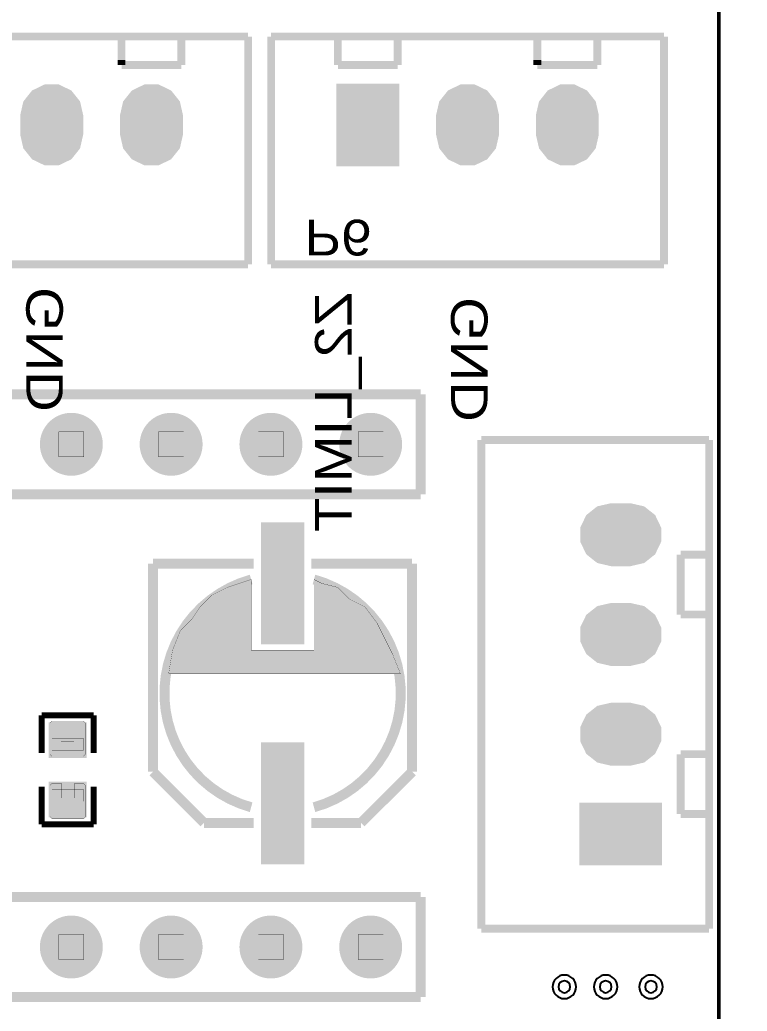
# Model space of a CAD drawing. Header units: millimetres. Extents: x -103 to 1, y -5 to 127.
# Drawn here: x -17.79 to 0.72, y 64.47 to 89.71 of the extents above; entities that cross this region are included whole.
import ezdxf
from ezdxf.enums import TextEntityAlignment as Align

# ---------------------------------------------------------------- set-up
doc = ezdxf.new("R2010")
doc.units = ezdxf.units.MM
doc.header["$MEASUREMENT"] = 0
for name, color, linetype, true_color in [('Board-Outline-Layer', 7, 'Continuous', 0xff00ff), ('Bottom-Layer', 7, 'Continuous', 0x0000ff), ('Bottom-Paste-Mask-Layer', 7, 'Continuous', 0x800000), ('Bottom-Silkscreen-Layer', 7, 'Continuous', 0x66cc33), ('Bottom-Solder-Mask-Layer', 7, 'Continuous', 0xaa00ff), ('Hole-Layer', 7, 'Continuous', 0x222222), ('Multi-Layer', 7, 'Continuous', 0xc0c0c0), ('Pin-Soldering-Layer', 7, 'Continuous', 0xcc9999), ('Top-Layer', 7, 'Continuous', 0xff0000), ('Top-Paste-Mask-Layer', 7, 'Continuous', 0x808080), ('Top-Silkscreen-Layer', 7, 'Continuous', 0xffcc00), ('Top-Solder-Mask-Layer', 7, 'Continuous', 0x800080)]:
    doc.layers.add(name, color=color, linetype=linetype, true_color=true_color)
doc.styles.get("Standard").update_dxf_attribs({"font": 'arial.ttf'})

msp = doc.modelspace()

# ---------------------------------------------------------------- hatches: boundary and pattern name
at = {"layer": 'Bottom-Layer'}
for points in [[(-16.232, 86.786), (-16.306, 86.46), (-16.514, 86.199), (-16.815, 86.054), (-17.149, 86.054), (-17.45, 86.199), (-17.658, 86.46), (-17.732, 86.786), (-17.732, 87.286), (-17.658, 87.611), (-17.45, 87.872), (-17.149, 88.017), (-16.815, 88.017), (-16.514, 87.872), (-16.306, 87.611), (-16.232, 87.286)], [(-13.692, 86.786), (-13.766, 86.46), (-13.974, 86.199), (-14.275, 86.054), (-14.609, 86.054), (-14.91, 86.199), (-15.118, 86.46), (-15.192, 86.786), (-15.192, 87.286), (-15.118, 87.611), (-14.91, 87.872), (-14.609, 88.017), (-14.275, 88.017), (-13.974, 87.872), (-13.766, 87.611), (-13.692, 87.286)], [(-9.686, 86.036), (-9.686, 88.036), (-8.186, 88.036), (-8.186, 86.036)], [(-5.646, 86.786), (-5.72, 86.46), (-5.928, 86.199), (-6.229, 86.054), (-6.563, 86.054), (-6.863, 86.199), (-7.071, 86.46), (-7.146, 86.786), (-7.146, 87.286), (-7.071, 87.611), (-6.863, 87.872), (-6.563, 88.017), (-6.229, 88.017), (-5.928, 87.872), (-5.72, 87.611), (-5.646, 87.286)], [(-3.106, 86.786), (-3.18, 86.46), (-3.388, 86.199), (-3.689, 86.054), (-4.023, 86.054), (-4.323, 86.199), (-4.531, 86.46), (-4.606, 86.786), (-4.606, 87.286), (-4.531, 87.611), (-4.323, 87.872), (-4.023, 88.017), (-3.689, 88.017), (-3.388, 87.872), (-3.18, 87.611), (-3.106, 87.286)], [(-17.232, 78.903, 1), (-15.732, 78.903, 1)], [(-14.692, 78.903, 1), (-13.192, 78.903, 1)], [(-12.152, 78.903, 1), (-10.652, 78.903, 1)], [(-9.612, 78.903, 1), (-8.112, 78.903, 1)], [(-2.248, 77.351), (-1.922, 77.277), (-1.661, 77.069), (-1.517, 76.768), (-1.517, 76.435), (-1.661, 76.134), (-1.922, 75.926), (-2.248, 75.851), (-2.748, 75.851), (-3.073, 75.926), (-3.334, 76.134), (-3.479, 76.435), (-3.479, 76.768), (-3.334, 77.069), (-3.073, 77.277), (-2.748, 77.351)], [(-2.248, 74.811), (-1.922, 74.737), (-1.661, 74.529), (-1.517, 74.228), (-1.517, 73.895), (-1.661, 73.594), (-1.922, 73.386), (-2.248, 73.311), (-2.748, 73.311), (-3.073, 73.386), (-3.334, 73.594), (-3.479, 73.895), (-3.479, 74.228), (-3.334, 74.529), (-3.073, 74.737), (-2.748, 74.811)], [(-2.248, 72.271), (-1.922, 72.197), (-1.661, 71.989), (-1.517, 71.688), (-1.517, 71.355), (-1.661, 71.054), (-1.922, 70.846), (-2.248, 70.771), (-2.748, 70.771), (-3.073, 70.846), (-3.334, 71.054), (-3.479, 71.355), (-3.479, 71.688), (-3.334, 71.989), (-3.073, 72.197), (-2.748, 72.271)], [(-1.498, 68.231), (-3.498, 68.231), (-3.498, 69.731), (-1.498, 69.731)], [(-17.232, 66.103, 1), (-15.732, 66.103, 1)], [(-14.692, 66.103, 1), (-13.192, 66.103, 1)], [(-12.152, 66.103, 1), (-10.652, 66.103, 1)], [(-9.612, 66.103, 1), (-8.112, 66.103, 1)]]:
    msp.add_hatch(color=256, dxfattribs=at).paths.add_polyline_path(points)
at = {"layer": 'Bottom-Paste-Mask-Layer'}
for points in [[(-16.232, 86.786), (-16.306, 86.46), (-16.514, 86.199), (-16.815, 86.054), (-17.149, 86.054), (-17.45, 86.199), (-17.658, 86.46), (-17.732, 86.786), (-17.732, 87.286), (-17.658, 87.611), (-17.45, 87.872), (-17.149, 88.017), (-16.815, 88.017), (-16.514, 87.872), (-16.306, 87.611), (-16.232, 87.286)], [(-13.692, 86.786), (-13.766, 86.46), (-13.974, 86.199), (-14.275, 86.054), (-14.609, 86.054), (-14.91, 86.199), (-15.118, 86.46), (-15.192, 86.786), (-15.192, 87.286), (-15.118, 87.611), (-14.91, 87.872), (-14.609, 88.017), (-14.275, 88.017), (-13.974, 87.872), (-13.766, 87.611), (-13.692, 87.286)], [(-9.686, 86.036), (-9.686, 88.036), (-8.186, 88.036), (-8.186, 86.036)], [(-5.646, 86.786), (-5.72, 86.46), (-5.928, 86.199), (-6.229, 86.054), (-6.563, 86.054), (-6.863, 86.199), (-7.071, 86.46), (-7.146, 86.786), (-7.146, 87.286), (-7.071, 87.611), (-6.863, 87.872), (-6.563, 88.017), (-6.229, 88.017), (-5.928, 87.872), (-5.72, 87.611), (-5.646, 87.286)], [(-3.106, 86.786), (-3.18, 86.46), (-3.388, 86.199), (-3.689, 86.054), (-4.023, 86.054), (-4.323, 86.199), (-4.531, 86.46), (-4.606, 86.786), (-4.606, 87.286), (-4.531, 87.611), (-4.323, 87.872), (-4.023, 88.017), (-3.689, 88.017), (-3.388, 87.872), (-3.18, 87.611), (-3.106, 87.286)], [(-17.232, 78.903, 1), (-15.732, 78.903, 1)], [(-14.692, 78.903, 1), (-13.192, 78.903, 1)], [(-12.152, 78.903, 1), (-10.652, 78.903, 1)], [(-9.612, 78.903, 1), (-8.112, 78.903, 1)], [(-2.248, 77.351), (-1.922, 77.277), (-1.661, 77.069), (-1.517, 76.768), (-1.517, 76.435), (-1.661, 76.134), (-1.922, 75.926), (-2.248, 75.851), (-2.748, 75.851), (-3.073, 75.926), (-3.334, 76.134), (-3.479, 76.435), (-3.479, 76.768), (-3.334, 77.069), (-3.073, 77.277), (-2.748, 77.351)], [(-2.248, 74.811), (-1.922, 74.737), (-1.661, 74.529), (-1.517, 74.228), (-1.517, 73.895), (-1.661, 73.594), (-1.922, 73.386), (-2.248, 73.311), (-2.748, 73.311), (-3.073, 73.386), (-3.334, 73.594), (-3.479, 73.895), (-3.479, 74.228), (-3.334, 74.529), (-3.073, 74.737), (-2.748, 74.811)], [(-2.248, 72.271), (-1.922, 72.197), (-1.661, 71.989), (-1.517, 71.688), (-1.517, 71.355), (-1.661, 71.054), (-1.922, 70.846), (-2.248, 70.771), (-2.748, 70.771), (-3.073, 70.846), (-3.334, 71.054), (-3.479, 71.355), (-3.479, 71.688), (-3.334, 71.989), (-3.073, 72.197), (-2.748, 72.271)], [(-1.498, 68.231), (-3.498, 68.231), (-3.498, 69.731), (-1.498, 69.731)], [(-17.232, 66.103, 1), (-15.732, 66.103, 1)], [(-14.692, 66.103, 1), (-13.192, 66.103, 1)], [(-12.152, 66.103, 1), (-10.652, 66.103, 1)], [(-9.612, 66.103, 1), (-8.112, 66.103, 1)]]:
    msp.add_hatch(color=256, dxfattribs=at).paths.add_polyline_path(points)
at = {"layer": 'Bottom-Solder-Mask-Layer'}
for points in [[(-16.181, 86.786), (-16.26, 86.438), (-16.483, 86.159), (-16.804, 86.005), (-17.16, 86.005), (-17.481, 86.159), (-17.704, 86.438), (-17.783, 86.786), (-17.783, 87.286), (-17.704, 87.633), (-17.481, 87.912), (-17.16, 88.067), (-16.804, 88.067), (-16.483, 87.912), (-16.26, 87.633), (-16.181, 87.286)], [(-13.641, 86.786), (-13.72, 86.438), (-13.943, 86.159), (-14.264, 86.005), (-14.62, 86.005), (-14.941, 86.159), (-15.164, 86.438), (-15.243, 86.786), (-15.243, 87.286), (-15.164, 87.633), (-14.941, 87.912), (-14.62, 88.067), (-14.264, 88.067), (-13.943, 87.912), (-13.72, 87.633), (-13.641, 87.286)], [(-9.737, 85.985), (-9.737, 88.087), (-8.135, 88.087), (-8.135, 85.985)], [(-5.595, 86.786), (-5.674, 86.438), (-5.896, 86.159), (-6.218, 86.005), (-6.574, 86.005), (-6.895, 86.159), (-7.117, 86.438), (-7.197, 86.786), (-7.197, 87.286), (-7.117, 87.633), (-6.895, 87.912), (-6.574, 88.067), (-6.218, 88.067), (-5.896, 87.912), (-5.674, 87.633), (-5.595, 87.286)], [(-3.055, 86.786), (-3.134, 86.438), (-3.356, 86.159), (-3.678, 86.005), (-4.034, 86.005), (-4.355, 86.159), (-4.577, 86.438), (-4.657, 86.786), (-4.657, 87.286), (-4.577, 87.633), (-4.355, 87.912), (-4.034, 88.067), (-3.678, 88.067), (-3.356, 87.912), (-3.134, 87.633), (-3.055, 87.286)], [(-17.283, 78.903, 1), (-15.681, 78.903, 1)], [(-14.743, 78.903, 1), (-13.141, 78.903, 1)], [(-12.203, 78.903, 1), (-10.601, 78.903, 1)], [(-9.663, 78.903, 1), (-8.061, 78.903, 1)], [(-2.248, 77.402), (-1.9, 77.323), (-1.621, 77.101), (-1.467, 76.78), (-1.467, 76.423), (-1.621, 76.102), (-1.9, 75.88), (-2.248, 75.8), (-2.748, 75.8), (-3.095, 75.88), (-3.374, 76.102), (-3.529, 76.423), (-3.529, 76.78), (-3.374, 77.101), (-3.095, 77.323), (-2.748, 77.402)], [(-2.248, 74.862), (-1.9, 74.783), (-1.621, 74.561), (-1.467, 74.24), (-1.467, 73.883), (-1.621, 73.562), (-1.9, 73.34), (-2.248, 73.26), (-2.748, 73.26), (-3.095, 73.34), (-3.374, 73.562), (-3.529, 73.883), (-3.529, 74.24), (-3.374, 74.561), (-3.095, 74.783), (-2.748, 74.862)], [(-2.248, 72.322), (-1.9, 72.243), (-1.621, 72.021), (-1.467, 71.7), (-1.467, 71.343), (-1.621, 71.022), (-1.9, 70.8), (-2.248, 70.72), (-2.748, 70.72), (-3.095, 70.8), (-3.374, 71.022), (-3.529, 71.343), (-3.529, 71.7), (-3.374, 72.021), (-3.095, 72.243), (-2.748, 72.322)], [(-1.447, 68.18), (-3.549, 68.18), (-3.549, 69.782), (-1.447, 69.782)], [(-17.283, 66.103, 1), (-15.681, 66.103, 1)], [(-14.743, 66.103, 1), (-13.141, 66.103, 1)], [(-12.203, 66.103, 1), (-10.601, 66.103, 1)], [(-9.663, 66.103, 1), (-8.061, 66.103, 1)]]:
    msp.add_hatch(color=256, dxfattribs=at).paths.add_polyline_path(points)
at = {"layer": 'Hole-Layer'}
for points in [[(-17.432, 87.036, 1), (-16.532, 87.036, 1)], [(-14.892, 87.036, 1), (-13.992, 87.036, 1)], [(-9.386, 87.036, 1), (-8.486, 87.036, 1)], [(-6.846, 87.036, 1), (-5.946, 87.036, 1)], [(-4.306, 87.036, 1), (-3.406, 87.036, 1)], [(-16.982, 78.903, 1), (-15.982, 78.903, 1)], [(-14.442, 78.903, 1), (-13.442, 78.903, 1)], [(-11.902, 78.903, 1), (-10.902, 78.903, 1)], [(-9.362, 78.903, 1), (-8.362, 78.903, 1)], [(-2.948, 76.601, 1), (-2.048, 76.601, 1)], [(-2.948, 74.061, 1), (-2.048, 74.061, 1)], [(-2.948, 71.521, 1), (-2.048, 71.521, 1)], [(-2.948, 68.981, 1), (-2.048, 68.981, 1)], [(-16.982, 66.103, 1), (-15.982, 66.103, 1)], [(-14.442, 66.103, 1), (-13.442, 66.103, 1)], [(-11.902, 66.103, 1), (-10.902, 66.103, 1)], [(-9.362, 66.103, 1), (-8.362, 66.103, 1)]]:
    msp.add_hatch(color=256, dxfattribs=at).paths.add_polyline_path(points)
at = {"layer": 'Multi-Layer'}
for points in [[(-16.232, 86.786), (-16.306, 86.46), (-16.514, 86.199), (-16.815, 86.054), (-17.149, 86.054), (-17.45, 86.199), (-17.658, 86.46), (-17.732, 86.786), (-17.732, 87.286), (-17.658, 87.611), (-17.45, 87.872), (-17.149, 88.017), (-16.815, 88.017), (-16.514, 87.872), (-16.306, 87.611), (-16.232, 87.286)], [(-16.232, 86.786), (-16.306, 86.46), (-16.514, 86.199), (-16.815, 86.054), (-17.149, 86.054), (-17.45, 86.199), (-17.658, 86.46), (-17.732, 86.786), (-17.732, 87.286), (-17.658, 87.611), (-17.45, 87.872), (-17.149, 88.017), (-16.815, 88.017), (-16.514, 87.872), (-16.306, 87.611), (-16.232, 87.286)], [(-16.232, 86.786), (-16.306, 86.46), (-16.514, 86.199), (-16.815, 86.054), (-17.149, 86.054), (-17.45, 86.199), (-17.658, 86.46), (-17.732, 86.786), (-17.732, 87.286), (-17.658, 87.611), (-17.45, 87.872), (-17.149, 88.017), (-16.815, 88.017), (-16.514, 87.872), (-16.306, 87.611), (-16.232, 87.286)], [(-13.692, 86.786), (-13.766, 86.46), (-13.974, 86.199), (-14.275, 86.054), (-14.609, 86.054), (-14.91, 86.199), (-15.118, 86.46), (-15.192, 86.786), (-15.192, 87.286), (-15.118, 87.611), (-14.91, 87.872), (-14.609, 88.017), (-14.275, 88.017), (-13.974, 87.872), (-13.766, 87.611), (-13.692, 87.286)], [(-13.692, 86.786), (-13.766, 86.46), (-13.974, 86.199), (-14.275, 86.054), (-14.609, 86.054), (-14.91, 86.199), (-15.118, 86.46), (-15.192, 86.786), (-15.192, 87.286), (-15.118, 87.611), (-14.91, 87.872), (-14.609, 88.017), (-14.275, 88.017), (-13.974, 87.872), (-13.766, 87.611), (-13.692, 87.286)], [(-13.692, 86.786), (-13.766, 86.46), (-13.974, 86.199), (-14.275, 86.054), (-14.609, 86.054), (-14.91, 86.199), (-15.118, 86.46), (-15.192, 86.786), (-15.192, 87.286), (-15.118, 87.611), (-14.91, 87.872), (-14.609, 88.017), (-14.275, 88.017), (-13.974, 87.872), (-13.766, 87.611), (-13.692, 87.286)], [(-9.686, 86.036), (-9.686, 88.036), (-8.186, 88.036), (-8.186, 86.036)], [(-9.686, 86.036), (-9.686, 88.036), (-8.186, 88.036), (-8.186, 86.036)], [(-9.686, 86.036), (-9.686, 88.036), (-8.186, 88.036), (-8.186, 86.036)], [(-5.646, 86.786), (-5.72, 86.46), (-5.928, 86.199), (-6.229, 86.054), (-6.563, 86.054), (-6.863, 86.199), (-7.071, 86.46), (-7.146, 86.786), (-7.146, 87.286), (-7.071, 87.611), (-6.863, 87.872), (-6.563, 88.017), (-6.229, 88.017), (-5.928, 87.872), (-5.72, 87.611), (-5.646, 87.286)], [(-5.646, 86.786), (-5.72, 86.46), (-5.928, 86.199), (-6.229, 86.054), (-6.563, 86.054), (-6.863, 86.199), (-7.071, 86.46), (-7.146, 86.786), (-7.146, 87.286), (-7.071, 87.611), (-6.863, 87.872), (-6.563, 88.017), (-6.229, 88.017), (-5.928, 87.872), (-5.72, 87.611), (-5.646, 87.286)], [(-5.646, 86.786), (-5.72, 86.46), (-5.928, 86.199), (-6.229, 86.054), (-6.563, 86.054), (-6.863, 86.199), (-7.071, 86.46), (-7.146, 86.786), (-7.146, 87.286), (-7.071, 87.611), (-6.863, 87.872), (-6.563, 88.017), (-6.229, 88.017), (-5.928, 87.872), (-5.72, 87.611), (-5.646, 87.286)], [(-3.106, 86.786), (-3.18, 86.46), (-3.388, 86.199), (-3.689, 86.054), (-4.023, 86.054), (-4.323, 86.199), (-4.531, 86.46), (-4.606, 86.786), (-4.606, 87.286), (-4.531, 87.611), (-4.323, 87.872), (-4.023, 88.017), (-3.689, 88.017), (-3.388, 87.872), (-3.18, 87.611), (-3.106, 87.286)], [(-3.106, 86.786), (-3.18, 86.46), (-3.388, 86.199), (-3.689, 86.054), (-4.023, 86.054), (-4.323, 86.199), (-4.531, 86.46), (-4.606, 86.786), (-4.606, 87.286), (-4.531, 87.611), (-4.323, 87.872), (-4.023, 88.017), (-3.689, 88.017), (-3.388, 87.872), (-3.18, 87.611), (-3.106, 87.286)], [(-3.106, 86.786), (-3.18, 86.46), (-3.388, 86.199), (-3.689, 86.054), (-4.023, 86.054), (-4.323, 86.199), (-4.531, 86.46), (-4.606, 86.786), (-4.606, 87.286), (-4.531, 87.611), (-4.323, 87.872), (-4.023, 88.017), (-3.689, 88.017), (-3.388, 87.872), (-3.18, 87.611), (-3.106, 87.286)], [(-17.232, 78.903, 1), (-15.732, 78.903, 1)], [(-17.232, 78.903, 1), (-15.732, 78.903, 1)], [(-17.232, 78.903, 1), (-15.732, 78.903, 1)], [(-14.692, 78.903, 1), (-13.192, 78.903, 1)], [(-14.692, 78.903, 1), (-13.192, 78.903, 1)], [(-14.692, 78.903, 1), (-13.192, 78.903, 1)], [(-12.152, 78.903, 1), (-10.652, 78.903, 1)], [(-12.152, 78.903, 1), (-10.652, 78.903, 1)], [(-12.152, 78.903, 1), (-10.652, 78.903, 1)], [(-9.612, 78.903, 1), (-8.112, 78.903, 1)], [(-9.612, 78.903, 1), (-8.112, 78.903, 1)], [(-9.612, 78.903, 1), (-8.112, 78.903, 1)], [(-2.248, 77.351), (-1.922, 77.277), (-1.661, 77.069), (-1.517, 76.768), (-1.517, 76.435), (-1.661, 76.134), (-1.922, 75.926), (-2.248, 75.851), (-2.748, 75.851), (-3.073, 75.926), (-3.334, 76.134), (-3.479, 76.435), (-3.479, 76.768), (-3.334, 77.069), (-3.073, 77.277), (-2.748, 77.351)], [(-2.248, 77.351), (-1.922, 77.277), (-1.661, 77.069), (-1.517, 76.768), (-1.517, 76.435), (-1.661, 76.134), (-1.922, 75.926), (-2.248, 75.851), (-2.748, 75.851), (-3.073, 75.926), (-3.334, 76.134), (-3.479, 76.435), (-3.479, 76.768), (-3.334, 77.069), (-3.073, 77.277), (-2.748, 77.351)], [(-2.248, 77.351), (-1.922, 77.277), (-1.661, 77.069), (-1.517, 76.768), (-1.517, 76.435), (-1.661, 76.134), (-1.922, 75.926), (-2.248, 75.851), (-2.748, 75.851), (-3.073, 75.926), (-3.334, 76.134), (-3.479, 76.435), (-3.479, 76.768), (-3.334, 77.069), (-3.073, 77.277), (-2.748, 77.351)], [(-2.248, 74.811), (-1.922, 74.737), (-1.661, 74.529), (-1.517, 74.228), (-1.517, 73.895), (-1.661, 73.594), (-1.922, 73.386), (-2.248, 73.311), (-2.748, 73.311), (-3.073, 73.386), (-3.334, 73.594), (-3.479, 73.895), (-3.479, 74.228), (-3.334, 74.529), (-3.073, 74.737), (-2.748, 74.811)], [(-2.248, 74.811), (-1.922, 74.737), (-1.661, 74.529), (-1.517, 74.228), (-1.517, 73.895), (-1.661, 73.594), (-1.922, 73.386), (-2.248, 73.311), (-2.748, 73.311), (-3.073, 73.386), (-3.334, 73.594), (-3.479, 73.895), (-3.479, 74.228), (-3.334, 74.529), (-3.073, 74.737), (-2.748, 74.811)], [(-2.248, 74.811), (-1.922, 74.737), (-1.661, 74.529), (-1.517, 74.228), (-1.517, 73.895), (-1.661, 73.594), (-1.922, 73.386), (-2.248, 73.311), (-2.748, 73.311), (-3.073, 73.386), (-3.334, 73.594), (-3.479, 73.895), (-3.479, 74.228), (-3.334, 74.529), (-3.073, 74.737), (-2.748, 74.811)], [(-2.248, 72.271), (-1.922, 72.197), (-1.661, 71.989), (-1.517, 71.688), (-1.517, 71.355), (-1.661, 71.054), (-1.922, 70.846), (-2.248, 70.771), (-2.748, 70.771), (-3.073, 70.846), (-3.334, 71.054), (-3.479, 71.355), (-3.479, 71.688), (-3.334, 71.989), (-3.073, 72.197), (-2.748, 72.271)], [(-2.248, 72.271), (-1.922, 72.197), (-1.661, 71.989), (-1.517, 71.688), (-1.517, 71.355), (-1.661, 71.054), (-1.922, 70.846), (-2.248, 70.771), (-2.748, 70.771), (-3.073, 70.846), (-3.334, 71.054), (-3.479, 71.355), (-3.479, 71.688), (-3.334, 71.989), (-3.073, 72.197), (-2.748, 72.271)], [(-2.248, 72.271), (-1.922, 72.197), (-1.661, 71.989), (-1.517, 71.688), (-1.517, 71.355), (-1.661, 71.054), (-1.922, 70.846), (-2.248, 70.771), (-2.748, 70.771), (-3.073, 70.846), (-3.334, 71.054), (-3.479, 71.355), (-3.479, 71.688), (-3.334, 71.989), (-3.073, 72.197), (-2.748, 72.271)], [(-1.498, 68.231), (-3.498, 68.231), (-3.498, 69.731), (-1.498, 69.731)], [(-1.498, 68.231), (-3.498, 68.231), (-3.498, 69.731), (-1.498, 69.731)], [(-1.498, 68.231), (-3.498, 68.231), (-3.498, 69.731), (-1.498, 69.731)], [(-17.232, 66.103, 1), (-15.732, 66.103, 1)], [(-17.232, 66.103, 1), (-15.732, 66.103, 1)], [(-17.232, 66.103, 1), (-15.732, 66.103, 1)], [(-14.692, 66.103, 1), (-13.192, 66.103, 1)], [(-14.692, 66.103, 1), (-13.192, 66.103, 1)], [(-14.692, 66.103, 1), (-13.192, 66.103, 1)], [(-12.152, 66.103, 1), (-10.652, 66.103, 1)], [(-12.152, 66.103, 1), (-10.652, 66.103, 1)], [(-12.152, 66.103, 1), (-10.652, 66.103, 1)], [(-9.612, 66.103, 1), (-8.112, 66.103, 1)], [(-9.612, 66.103, 1), (-8.112, 66.103, 1)], [(-9.612, 66.103, 1), (-8.112, 66.103, 1)]]:
    msp.add_hatch(color=256, dxfattribs=at).paths.add_polyline_path(points)
at = {"layer": 'Pin-Soldering-Layer'}
for points in [[(-16.802, 79.223), (-16.162, 79.223), (-16.162, 78.583), (-16.802, 78.583)], [(-14.262, 79.223), (-13.622, 79.223), (-13.622, 78.583), (-14.262, 78.583)], [(-11.722, 79.223), (-11.082, 79.223), (-11.082, 78.583), (-11.722, 78.583)], [(-9.182, 79.223), (-8.542, 79.223), (-8.542, 78.583), (-9.182, 78.583)], [(-16.974, 71.413), (-16.174, 71.413), (-16.174, 71.113), (-16.974, 71.113)], [(-16.974, 69.813), (-16.174, 69.813), (-16.174, 70.113), (-16.974, 70.113)], [(-16.802, 66.423), (-16.162, 66.423), (-16.162, 65.783), (-16.802, 65.783)], [(-14.262, 66.423), (-13.622, 66.423), (-13.622, 65.783), (-14.262, 65.783)], [(-11.722, 66.423), (-11.082, 66.423), (-11.082, 65.783), (-11.722, 65.783)], [(-9.182, 66.423), (-8.542, 66.423), (-8.542, 65.783), (-9.182, 65.783)]]:
    msp.add_hatch(color=256, dxfattribs=at).paths.add_polyline_path(points)
at = {"layer": 'Top-Layer'}
for points in [[(-16.232, 86.786), (-16.306, 86.46), (-16.514, 86.199), (-16.815, 86.054), (-17.149, 86.054), (-17.45, 86.199), (-17.658, 86.46), (-17.732, 86.786), (-17.732, 87.286), (-17.658, 87.611), (-17.45, 87.872), (-17.149, 88.017), (-16.815, 88.017), (-16.514, 87.872), (-16.306, 87.611), (-16.232, 87.286)], [(-13.692, 86.786), (-13.766, 86.46), (-13.974, 86.199), (-14.275, 86.054), (-14.609, 86.054), (-14.91, 86.199), (-15.118, 86.46), (-15.192, 86.786), (-15.192, 87.286), (-15.118, 87.611), (-14.91, 87.872), (-14.609, 88.017), (-14.275, 88.017), (-13.974, 87.872), (-13.766, 87.611), (-13.692, 87.286)], [(-9.686, 86.036), (-9.686, 88.036), (-8.186, 88.036), (-8.186, 86.036)], [(-5.646, 86.786), (-5.72, 86.46), (-5.928, 86.199), (-6.229, 86.054), (-6.563, 86.054), (-6.863, 86.199), (-7.071, 86.46), (-7.146, 86.786), (-7.146, 87.286), (-7.071, 87.611), (-6.863, 87.872), (-6.563, 88.017), (-6.229, 88.017), (-5.928, 87.872), (-5.72, 87.611), (-5.646, 87.286)], [(-3.106, 86.786), (-3.18, 86.46), (-3.388, 86.199), (-3.689, 86.054), (-4.023, 86.054), (-4.323, 86.199), (-4.531, 86.46), (-4.606, 86.786), (-4.606, 87.286), (-4.531, 87.611), (-4.323, 87.872), (-4.023, 88.017), (-3.689, 88.017), (-3.388, 87.872), (-3.18, 87.611), (-3.106, 87.286)], [(-17.232, 78.903, 1), (-15.732, 78.903, 1)], [(-14.692, 78.903, 1), (-13.192, 78.903, 1)], [(-12.152, 78.903, 1), (-10.652, 78.903, 1)], [(-9.612, 78.903, 1), (-8.112, 78.903, 1)], [(-2.248, 77.351), (-1.922, 77.277), (-1.661, 77.069), (-1.517, 76.768), (-1.517, 76.435), (-1.661, 76.134), (-1.922, 75.926), (-2.248, 75.851), (-2.748, 75.851), (-3.073, 75.926), (-3.334, 76.134), (-3.479, 76.435), (-3.479, 76.768), (-3.334, 77.069), (-3.073, 77.277), (-2.748, 77.351)], [(-11.606, 76.861), (-10.606, 76.861), (-10.606, 73.861), (-11.606, 73.861)], [(-2.248, 74.811), (-1.922, 74.737), (-1.661, 74.529), (-1.517, 74.228), (-1.517, 73.895), (-1.661, 73.594), (-1.922, 73.386), (-2.248, 73.311), (-2.748, 73.311), (-3.073, 73.386), (-3.334, 73.594), (-3.479, 73.895), (-3.479, 74.228), (-3.334, 74.529), (-3.073, 74.737), (-2.748, 74.811)], [(-2.248, 72.271), (-1.922, 72.197), (-1.661, 71.989), (-1.517, 71.688), (-1.517, 71.355), (-1.661, 71.054), (-1.922, 70.846), (-2.248, 70.771), (-2.748, 70.771), (-3.073, 70.846), (-3.334, 71.054), (-3.479, 71.355), (-3.479, 71.688), (-3.334, 71.989), (-3.073, 72.197), (-2.748, 72.271)], [(-17.006, 71.77), (-16.142, 71.77), (-16.142, 70.964), (-17.006, 70.964)], [(-11.606, 71.261), (-10.606, 71.261), (-10.606, 68.261), (-11.606, 68.261)], [(-17.006, 70.263), (-16.142, 70.263), (-16.142, 69.457), (-17.006, 69.457)], [(-1.498, 68.231), (-3.498, 68.231), (-3.498, 69.731), (-1.498, 69.731)], [(-17.232, 66.103, 1), (-15.732, 66.103, 1)], [(-14.692, 66.103, 1), (-13.192, 66.103, 1)], [(-12.152, 66.103, 1), (-10.652, 66.103, 1)], [(-9.612, 66.103, 1), (-8.112, 66.103, 1)]]:
    msp.add_hatch(color=256, dxfattribs=at).paths.add_polyline_path(points)
at = {"layer": 'Top-Paste-Mask-Layer'}
for points in [[(-16.232, 86.786), (-16.306, 86.46), (-16.514, 86.199), (-16.815, 86.054), (-17.149, 86.054), (-17.45, 86.199), (-17.658, 86.46), (-17.732, 86.786), (-17.732, 87.286), (-17.658, 87.611), (-17.45, 87.872), (-17.149, 88.017), (-16.815, 88.017), (-16.514, 87.872), (-16.306, 87.611), (-16.232, 87.286)], [(-13.692, 86.786), (-13.766, 86.46), (-13.974, 86.199), (-14.275, 86.054), (-14.609, 86.054), (-14.91, 86.199), (-15.118, 86.46), (-15.192, 86.786), (-15.192, 87.286), (-15.118, 87.611), (-14.91, 87.872), (-14.609, 88.017), (-14.275, 88.017), (-13.974, 87.872), (-13.766, 87.611), (-13.692, 87.286)], [(-9.686, 86.036), (-9.686, 88.036), (-8.186, 88.036), (-8.186, 86.036)], [(-5.646, 86.786), (-5.72, 86.46), (-5.928, 86.199), (-6.229, 86.054), (-6.563, 86.054), (-6.863, 86.199), (-7.071, 86.46), (-7.146, 86.786), (-7.146, 87.286), (-7.071, 87.611), (-6.863, 87.872), (-6.563, 88.017), (-6.229, 88.017), (-5.928, 87.872), (-5.72, 87.611), (-5.646, 87.286)], [(-3.106, 86.786), (-3.18, 86.46), (-3.388, 86.199), (-3.689, 86.054), (-4.023, 86.054), (-4.323, 86.199), (-4.531, 86.46), (-4.606, 86.786), (-4.606, 87.286), (-4.531, 87.611), (-4.323, 87.872), (-4.023, 88.017), (-3.689, 88.017), (-3.388, 87.872), (-3.18, 87.611), (-3.106, 87.286)], [(-17.232, 78.903, 1), (-15.732, 78.903, 1)], [(-14.692, 78.903, 1), (-13.192, 78.903, 1)], [(-12.152, 78.903, 1), (-10.652, 78.903, 1)], [(-9.612, 78.903, 1), (-8.112, 78.903, 1)], [(-2.248, 77.351), (-1.922, 77.277), (-1.661, 77.069), (-1.517, 76.768), (-1.517, 76.435), (-1.661, 76.134), (-1.922, 75.926), (-2.248, 75.851), (-2.748, 75.851), (-3.073, 75.926), (-3.334, 76.134), (-3.479, 76.435), (-3.479, 76.768), (-3.334, 77.069), (-3.073, 77.277), (-2.748, 77.351)], [(-11.606, 76.861), (-10.606, 76.861), (-10.606, 73.861), (-11.606, 73.861)], [(-2.248, 74.811), (-1.922, 74.737), (-1.661, 74.529), (-1.517, 74.228), (-1.517, 73.895), (-1.661, 73.594), (-1.922, 73.386), (-2.248, 73.311), (-2.748, 73.311), (-3.073, 73.386), (-3.334, 73.594), (-3.479, 73.895), (-3.479, 74.228), (-3.334, 74.529), (-3.073, 74.737), (-2.748, 74.811)], [(-2.248, 72.271), (-1.922, 72.197), (-1.661, 71.989), (-1.517, 71.688), (-1.517, 71.355), (-1.661, 71.054), (-1.922, 70.846), (-2.248, 70.771), (-2.748, 70.771), (-3.073, 70.846), (-3.334, 71.054), (-3.479, 71.355), (-3.479, 71.688), (-3.334, 71.989), (-3.073, 72.197), (-2.748, 72.271)], [(-17.024, 71.808), (-17.024, 71.008), (-16.974, 70.958), (-16.746, 70.958), (-16.746, 71.328), (-16.416, 71.328), (-16.416, 70.958), (-16.174, 70.958), (-16.124, 71.008), (-16.124, 71.808), (-16.174, 71.858), (-16.974, 71.858)], [(-11.606, 71.261), (-10.606, 71.261), (-10.606, 68.261), (-11.606, 68.261)], [(-16.124, 69.418), (-16.124, 70.218), (-16.174, 70.268), (-16.402, 70.268), (-16.402, 69.898), (-16.732, 69.898), (-16.732, 70.268), (-16.974, 70.268), (-17.024, 70.218), (-17.024, 69.418), (-16.974, 69.368), (-16.174, 69.368)], [(-1.498, 68.231), (-3.498, 68.231), (-3.498, 69.731), (-1.498, 69.731)], [(-17.232, 66.103, 1), (-15.732, 66.103, 1)], [(-14.692, 66.103, 1), (-13.192, 66.103, 1)], [(-12.152, 66.103, 1), (-10.652, 66.103, 1)], [(-9.612, 66.103, 1), (-8.112, 66.103, 1)]]:
    msp.add_hatch(color=256, dxfattribs=at).paths.add_polyline_path(points)
at = {"layer": 'Top-Silkscreen-Layer'}
msp.add_hatch(color=256, dxfattribs=at).paths.add_polyline_path([(-8.106, 73.061), (-14.006, 73.061), (-13.906, 73.661), (-13.706, 74.161), (-13.406, 74.461), (-13.206, 74.761), (-12.906, 75.061), (-12.506, 75.261), (-11.906, 75.461), (-11.906, 73.661), (-10.306, 73.661), (-10.306, 75.461), (-10.106, 75.361), (-9.706, 75.261), (-9.406, 74.961), (-9.006, 74.761), (-8.706, 74.361), (-8.306, 73.561)])
at = {"layer": 'Top-Solder-Mask-Layer'}
for points in [[(-16.181, 86.786), (-16.26, 86.438), (-16.483, 86.159), (-16.804, 86.005), (-17.16, 86.005), (-17.481, 86.159), (-17.704, 86.438), (-17.783, 86.786), (-17.783, 87.286), (-17.704, 87.633), (-17.481, 87.912), (-17.16, 88.067), (-16.804, 88.067), (-16.483, 87.912), (-16.26, 87.633), (-16.181, 87.286)], [(-13.641, 86.786), (-13.72, 86.438), (-13.943, 86.159), (-14.264, 86.005), (-14.62, 86.005), (-14.941, 86.159), (-15.164, 86.438), (-15.243, 86.786), (-15.243, 87.286), (-15.164, 87.633), (-14.941, 87.912), (-14.62, 88.067), (-14.264, 88.067), (-13.943, 87.912), (-13.72, 87.633), (-13.641, 87.286)], [(-9.737, 85.985), (-9.737, 88.087), (-8.135, 88.087), (-8.135, 85.985)], [(-5.595, 86.786), (-5.674, 86.438), (-5.896, 86.159), (-6.218, 86.005), (-6.574, 86.005), (-6.895, 86.159), (-7.117, 86.438), (-7.197, 86.786), (-7.197, 87.286), (-7.117, 87.633), (-6.895, 87.912), (-6.574, 88.067), (-6.218, 88.067), (-5.896, 87.912), (-5.674, 87.633), (-5.595, 87.286)], [(-3.055, 86.786), (-3.134, 86.438), (-3.356, 86.159), (-3.678, 86.005), (-4.034, 86.005), (-4.355, 86.159), (-4.577, 86.438), (-4.657, 86.786), (-4.657, 87.286), (-4.577, 87.633), (-4.355, 87.912), (-4.034, 88.067), (-3.678, 88.067), (-3.356, 87.912), (-3.134, 87.633), (-3.055, 87.286)], [(-17.283, 78.903, 1), (-15.681, 78.903, 1)], [(-14.743, 78.903, 1), (-13.141, 78.903, 1)], [(-12.203, 78.903, 1), (-10.601, 78.903, 1)], [(-9.663, 78.903, 1), (-8.061, 78.903, 1)], [(-2.248, 77.402), (-1.9, 77.323), (-1.621, 77.101), (-1.467, 76.78), (-1.467, 76.423), (-1.621, 76.102), (-1.9, 75.88), (-2.248, 75.8), (-2.748, 75.8), (-3.095, 75.88), (-3.374, 76.102), (-3.529, 76.423), (-3.529, 76.78), (-3.374, 77.101), (-3.095, 77.323), (-2.748, 77.402)], [(-11.657, 76.912), (-10.555, 76.912), (-10.555, 73.81), (-11.657, 73.81)], [(-2.248, 74.862), (-1.9, 74.783), (-1.621, 74.561), (-1.467, 74.24), (-1.467, 73.883), (-1.621, 73.562), (-1.9, 73.34), (-2.248, 73.26), (-2.748, 73.26), (-3.095, 73.34), (-3.374, 73.562), (-3.529, 73.883), (-3.529, 74.24), (-3.374, 74.561), (-3.095, 74.783), (-2.748, 74.862)], [(-2.248, 72.322), (-1.9, 72.243), (-1.621, 72.021), (-1.467, 71.7), (-1.467, 71.343), (-1.621, 71.022), (-1.9, 70.8), (-2.248, 70.72), (-2.748, 70.72), (-3.095, 70.8), (-3.374, 71.022), (-3.529, 71.343), (-3.529, 71.7), (-3.374, 72.021), (-3.095, 72.243), (-2.748, 72.322)], [(-17.057, 71.821), (-16.091, 71.821), (-16.091, 70.913), (-17.057, 70.913)], [(-11.657, 71.312), (-10.555, 71.312), (-10.555, 68.21), (-11.657, 68.21)], [(-17.057, 70.314), (-16.091, 70.314), (-16.091, 69.406), (-17.057, 69.406)], [(-1.447, 68.18), (-3.549, 68.18), (-3.549, 69.782), (-1.447, 69.782)], [(-17.283, 66.103, 1), (-15.681, 66.103, 1)], [(-14.743, 66.103, 1), (-13.141, 66.103, 1)], [(-12.203, 66.103, 1), (-10.601, 66.103, 1)], [(-9.663, 66.103, 1), (-8.061, 66.103, 1)]]:
    msp.add_hatch(color=256, dxfattribs=at).paths.add_polyline_path(points)

# ---------------------------------------------------------------- linework, layer by layer
at = {"layer": 'Board-Outline-Layer', "const_width": 0.1}
msp.add_lwpolyline([(-102, 0), (-102, 126), (0, 126), (0, 0)], close=True, dxfattribs=at)
at = {"layer": 'Bottom-Silkscreen-Layer', "const_width": 0.2}
for points in [[(-21.982, 89.286), (-11.982, 89.286)], [(-21.982, 89.286), (-11.982, 89.286)], [(-15.204, 88.687), (-15.204, 89.286)], [(-15.204, 88.687), (-15.204, 89.286)], [(-13.68, 88.56), (-13.68, 89.286)], [(-13.68, 88.56), (-13.68, 89.286)], [(-11.982, 83.486), (-11.982, 89.286)], [(-11.982, 83.486), (-11.982, 89.286)], [(-11.396, 83.486), (-11.396, 89.286)], [(-11.396, 89.286), (-1.396, 89.286)], [(-11.396, 83.486), (-11.396, 89.286)], [(-11.396, 89.286), (-1.396, 89.286)], [(-9.698, 88.56), (-9.698, 89.286)], [(-9.698, 88.56), (-9.698, 89.286)], [(-8.174, 88.56), (-8.174, 89.286)], [(-8.174, 88.56), (-8.174, 89.286)], [(-4.618, 88.687), (-4.618, 89.286)], [(-4.618, 88.687), (-4.618, 89.286)], [(-3.094, 88.56), (-3.094, 89.286)], [(-3.094, 88.56), (-3.094, 89.286)], [(-1.396, 83.486), (-1.396, 89.286)], [(-1.396, 83.486), (-1.396, 89.286)], [(-15.204, 88.56), (-15.204, 88.687)], [(-15.204, 88.56), (-15.204, 88.687)], [(-15.204, 88.56), (-13.68, 88.56)], [(-15.204, 88.56), (-13.68, 88.56)], [(-9.698, 88.56), (-8.174, 88.56)], [(-9.698, 88.56), (-8.174, 88.56)], [(-4.618, 88.56), (-4.618, 88.687)], [(-4.618, 88.56), (-4.618, 88.687)], [(-4.618, 88.56), (-3.094, 88.56)], [(-4.618, 88.56), (-3.094, 88.56)], [(-21.982, 83.486), (-11.982, 83.486)], [(-21.982, 83.486), (-11.982, 83.486)], [(-11.396, 83.486), (-1.396, 83.486)], [(-11.396, 83.486), (-1.396, 83.486)]]:
    msp.add_lwpolyline(points, dxfattribs=at)
at = {"layer": 'Hole-Layer'}
for points in [[(-4.082, 65.09, 1), (-3.782, 65.09), (-3.782, 65.09, 1), (-4.082, 65.09)], [(-3.031, 65.09, 1), (-2.731, 65.09), (-2.731, 65.09, 1), (-3.031, 65.09)], [(-1.879, 65.09, 1), (-1.579, 65.09), (-1.579, 65.09, 1), (-1.879, 65.09)]]:
    msp.add_lwpolyline(points, format="xyb", dxfattribs=at)
at = {"layer": 'Multi-Layer'}
for points in [[(-4.232, 65.09, 1), (-3.632, 65.09, 1)], [(-3.181, 65.09, 1), (-2.581, 65.09, 1)], [(-2.029, 65.09, 1), (-1.429, 65.09, 1)]]:
    msp.add_lwpolyline(points, format="xyb", close=True, dxfattribs=at)
at = {"layer": 'Pin-Soldering-Layer', "const_width": 0.00508}
for points in [[(-16.802, 79.223), (-16.162, 79.223), (-16.162, 78.583), (-16.802, 78.583)], [(-14.262, 79.223), (-13.622, 79.223), (-13.622, 78.583), (-14.262, 78.583)], [(-11.722, 79.223), (-11.082, 79.223), (-11.082, 78.583), (-11.722, 78.583)], [(-9.182, 79.223), (-8.542, 79.223), (-8.542, 78.583), (-9.182, 78.583)], [(-16.974, 71.413), (-16.174, 71.413), (-16.174, 71.113), (-16.974, 71.113)], [(-16.974, 69.813), (-16.174, 69.813), (-16.174, 70.113), (-16.974, 70.113)], [(-16.802, 66.423), (-16.162, 66.423), (-16.162, 65.783), (-16.802, 65.783)], [(-14.262, 66.423), (-13.622, 66.423), (-13.622, 65.783), (-14.262, 65.783)], [(-11.722, 66.423), (-11.082, 66.423), (-11.082, 65.783), (-11.722, 65.783)], [(-9.182, 66.423), (-8.542, 66.423), (-8.542, 65.783), (-9.182, 65.783)]]:
    msp.add_lwpolyline(points, close=True, dxfattribs=at)
at = {"layer": 'Top-Paste-Mask-Layer', "const_width": 0.00508}
for points in [[(-17.024, 71.808), (-17.024, 71.008), (-16.974, 70.958), (-16.746, 70.958), (-16.746, 71.328), (-16.416, 71.328), (-16.416, 70.958), (-16.174, 70.958), (-16.124, 71.008), (-16.124, 71.808), (-16.174, 71.858), (-16.974, 71.858)], [(-16.124, 69.418), (-16.124, 70.218), (-16.174, 70.268), (-16.402, 70.268), (-16.402, 69.898), (-16.732, 69.898), (-16.732, 70.268), (-16.974, 70.268), (-17.024, 70.218), (-17.024, 69.418), (-16.974, 69.368), (-16.174, 69.368)]]:
    msp.add_lwpolyline(points, close=True, dxfattribs=at)
at = {"layer": 'Top-Silkscreen-Layer'}
for points, const_width in [([(-27.912, 80.173), (-7.592, 80.173)], 0.254), ([(-27.912, 80.173), (-7.592, 80.173)], 0.254), ([(-7.592, 80.173), (-7.592, 77.633)], 0.254), ([(-7.592, 80.173), (-7.592, 77.633)], 0.254), ([(-6.048, 79.014), (-6.048, 66.568)], 0.2), ([(-6.048, 79.014), (-0.248, 79.014)], 0.2), ([(-6.048, 79.014), (-6.048, 66.568)], 0.2), ([(-6.048, 79.014), (-0.248, 79.014)], 0.2), ([(-0.248, 79.014), (-0.248, 66.568)], 0.2), ([(-0.248, 79.014), (-0.248, 66.568)], 0.2), ([(-7.592, 77.633), (-27.912, 77.633)], 0.254), ([(-7.592, 77.633), (-27.912, 77.633)], 0.254), ([(-14.406, 75.863), (-11.838, 75.863)], 0.254), ([(-14.406, 70.564), (-14.406, 75.863)], 0.254), ([(-14.406, 75.863), (-11.838, 75.863)], 0.254), ([(-14.406, 70.564), (-14.406, 75.863)], 0.254), ([(-10.375, 75.863), (-7.807, 75.863)], 0.254), ([(-10.375, 75.863), (-7.807, 75.863)], 0.254), ([(-7.807, 70.564), (-7.807, 75.863)], 0.254), ([(-7.807, 70.564), (-7.807, 75.863)], 0.254), ([(-0.974, 76.093), (-0.974, 74.569)], 0.2), ([(-0.974, 76.093), (-0.248, 76.093)], 0.2), ([(-0.974, 76.093), (-0.974, 74.569)], 0.2), ([(-0.974, 76.093), (-0.248, 76.093)], 0.2), ([(-0.974, 74.569), (-0.248, 74.569)], 0.2), ([(-0.974, 74.569), (-0.248, 74.569)], 0.2), ([(-17.235, 71.04), (-17.235, 71.999)], 0.152), ([(-17.235, 71.999), (-15.913, 71.999)], 0.152), ([(-17.235, 71.04), (-17.235, 71.999)], 0.152), ([(-17.235, 71.999), (-15.913, 71.999)], 0.152), ([(-15.913, 71.999), (-15.913, 71.04)], 0.152), ([(-15.913, 71.999), (-15.913, 71.04)], 0.152), ([(-0.974, 71.013), (-0.248, 71.013)], 0.2), ([(-0.974, 71.013), (-0.974, 69.489)], 0.2), ([(-0.974, 71.013), (-0.248, 71.013)], 0.2), ([(-0.974, 71.013), (-0.974, 69.489)], 0.2), ([(-14.406, 70.564), (-13.105, 69.264)], 0.254), ([(-14.406, 70.564), (-13.105, 69.264)], 0.254), ([(-9.107, 69.264), (-7.807, 70.564)], 0.254), ([(-9.107, 69.264), (-7.807, 70.564)], 0.254), ([(-17.235, 70.187), (-17.235, 69.228)], 0.152), ([(-17.235, 70.187), (-17.235, 69.228)], 0.152), ([(-15.913, 69.228), (-15.913, 70.187)], 0.152), ([(-15.913, 69.228), (-15.913, 70.187)], 0.152), ([(-0.974, 69.489), (-0.248, 69.489)], 0.2), ([(-0.974, 69.489), (-0.248, 69.489)], 0.2), ([(-17.235, 69.228), (-15.913, 69.228)], 0.152), ([(-17.235, 69.228), (-15.913, 69.228)], 0.152), ([(-13.105, 69.264), (-11.838, 69.264)], 0.254), ([(-13.105, 69.264), (-11.838, 69.264)], 0.254), ([(-10.375, 69.264), (-9.107, 69.264)], 0.254), ([(-10.375, 69.264), (-9.107, 69.264)], 0.254), ([(-27.912, 67.373), (-7.592, 67.373)], 0.254), ([(-27.912, 67.373), (-7.592, 67.373)], 0.254), ([(-7.592, 67.373), (-7.592, 64.833)], 0.254), ([(-7.592, 67.373), (-7.592, 64.833)], 0.254), ([(-6.048, 66.568), (-0.248, 66.568)], 0.2), ([(-6.048, 66.568), (-0.248, 66.568)], 0.2), ([(-7.592, 64.833), (-27.912, 64.833)], 0.254), ([(-7.592, 64.833), (-27.912, 64.833)], 0.254)]:
    msp.add_lwpolyline(points, dxfattribs=dict(at, const_width=const_width))
at = {"layer": 'Top-Silkscreen-Layer', "const_width": 0.254}
for points in [[(-11.906, 75.461, 0.761), (-11.906, 69.661)], [(-11.906, 75.461, 0.761), (-11.906, 69.661)], [(-10.306, 69.661, 0.762), (-10.306, 75.461)], [(-10.306, 69.661, 0.762), (-10.306, 75.461)]]:
    msp.add_lwpolyline(points, format="xyb", dxfattribs=at)
at = {"layer": 'Top-Silkscreen-Layer', "const_width": 0.00508}
msp.add_lwpolyline([(-8.106, 73.061), (-14.006, 73.061), (-13.906, 73.661), (-13.706, 74.161), (-13.406, 74.461), (-13.206, 74.761), (-12.906, 75.061), (-12.506, 75.261), (-11.906, 75.461), (-11.906, 73.661), (-10.306, 73.661), (-10.306, 75.461), (-10.106, 75.361), (-9.706, 75.261), (-9.406, 74.961), (-9.006, 74.761), (-8.706, 74.361), (-8.306, 73.561)], close=True, dxfattribs=at)

# ---------------------------------------------------------------- texts
at = {"layer": 'Bottom-Silkscreen-Layer', "text_generation_flag": 2, "width": 1.1}
for s, height, rotation, p in [('P6', 0.91, -180, (-10.549, 84.894)), ('GND', 0.9291, -1710, (-16.421, 82.905)), ('Z2_LIMIT', 0.9291, -270, (-9.072, 82.779)), ('GND', 0.9291, -1710, (-5.609, 82.65))]:
    msp.add_text(s, height=height, rotation=rotation, dxfattribs=at).set_placement(p, align=Align.BOTTOM_LEFT)

doc.saveas('drawing.dxf')
